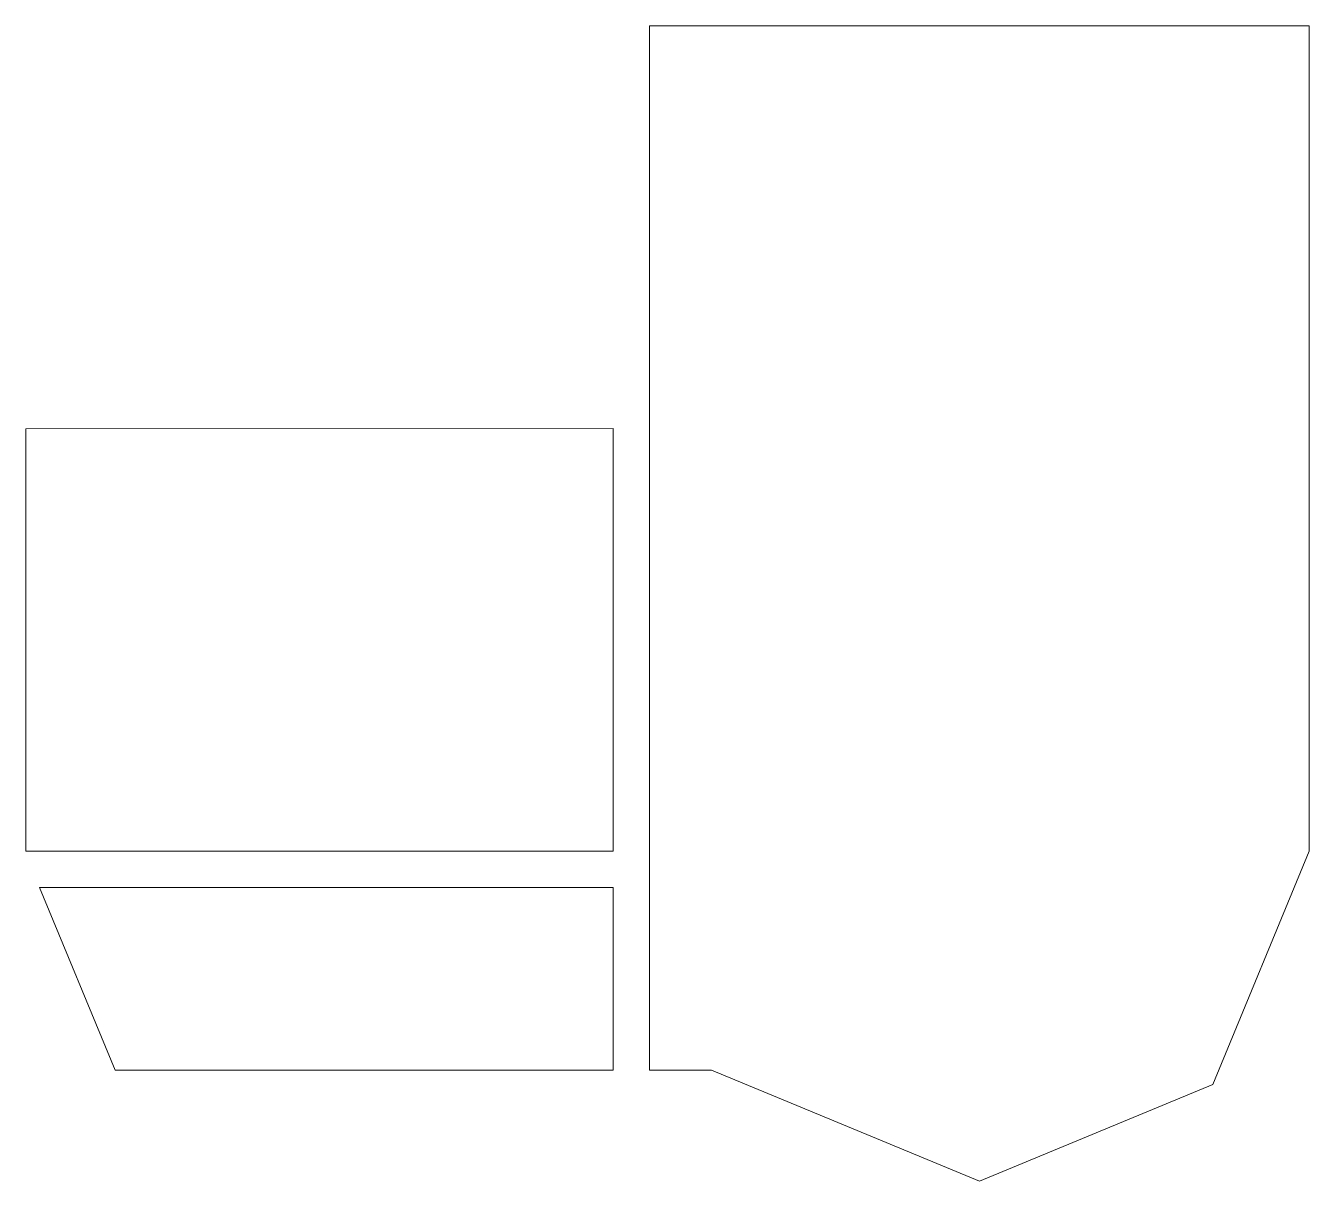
# Model space of a CAD drawing. Header units: millimetres. Extents: x 4220 to 12000, y -12000 to -5000.
import ezdxf

# ---------------------------------------------------------------- set-up
doc = ezdxf.new("R2010")
doc.units = ezdxf.units.MM
doc.header["$MEASUREMENT"] = 0
doc.layers.add('plate1', color=95, linetype='Continuous', lineweight=0, true_color=0x3fa93b)

msp = doc.modelspace()

# ---------------------------------------------------------------- linework, layer by layer
at = {"layer": 'plate1'}
for p, q in [((8000, -5000), (12000, -5000)), ((8000, -11327.4), (8000, -5000)), ((12000, -5000), (12000, -10000)), ((4220, -7441), (7780, -7440)), ((7780, -7440), (7780, -10000)), ((7780, -10000), (4220, -10000)), ((12000, -10000), (11414.2, -11414.2)), ((4303.6, -10220), (7780, -10220)), ((4762.3, -11327.4), (4303.6, -10220)), ((7780, -10220), (7780, -11327.4)), ((7780, -11327.4), (4762.3, -11327.4)), ((8376.2, -11327.4), (8000, -11327.4)), ((10000, -12000), (8376.2, -11327.4)), ((11414.2, -11414.2), (10000, -12000))]:
    msp.add_line(p, q, dxfattribs=at)
msp.add_lwpolyline([(4220, -7441), (4220, -10000)], dxfattribs=at)

doc.saveas('drawing.dxf')
